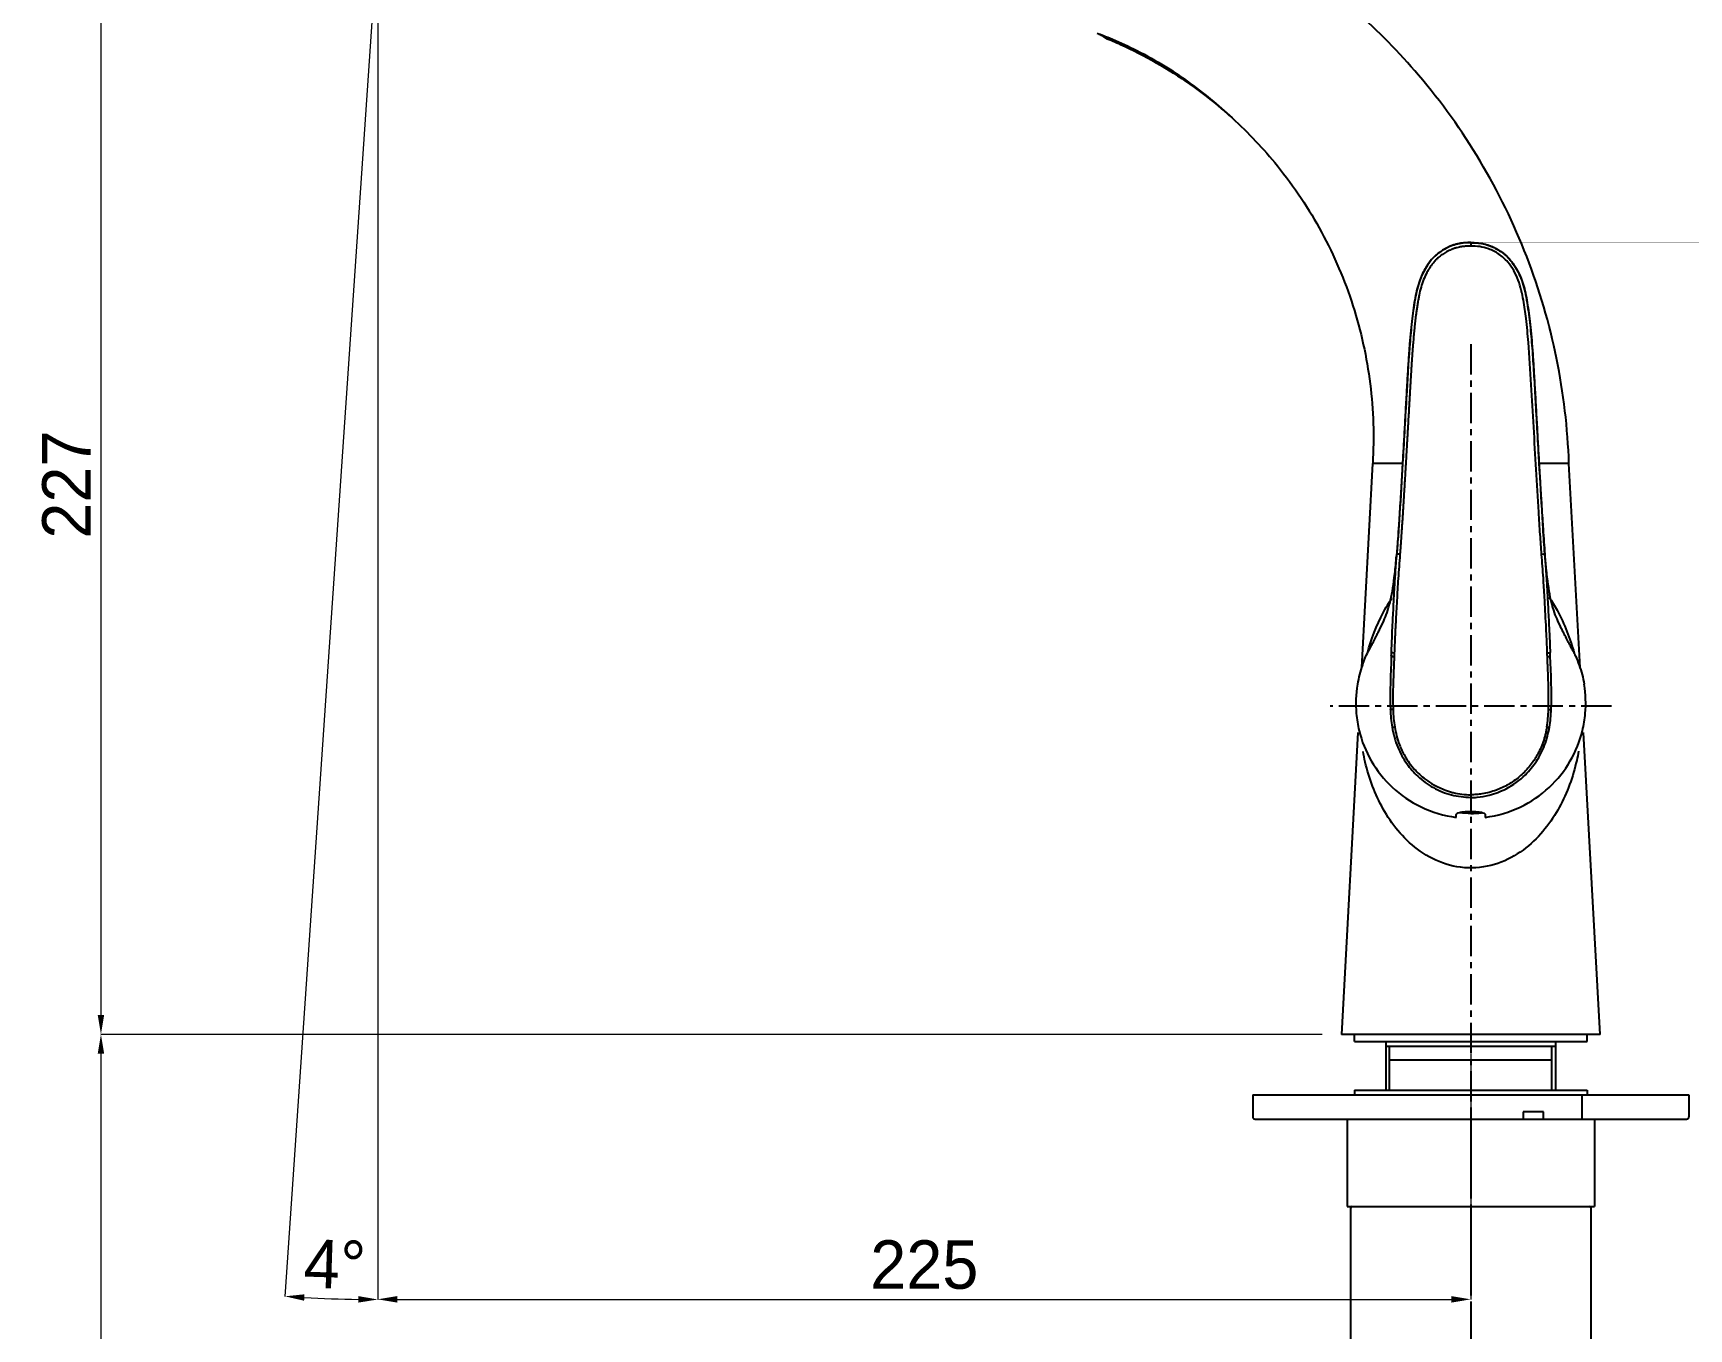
# Model space of a CAD drawing. Extents: x 0 to 1128, y 0 to 827.
# Drawn here: x 423.7 to 765.3, y 277.7 to 545.1 of the extents above; entities that cross this region are included whole.
import ezdxf

# ---------------------------------------------------------------- set-up
doc = ezdxf.new("R2010")
doc.units = 0
doc.header["$LTSCALE"] = 10
doc.header["$MEASUREMENT"] = 0
doc.header["$PDMODE"] = 3
doc.header["$PDSIZE"] = -10
doc.linetypes.add('CENTER', pattern=[2, 1.25, -0.25, 0.25, -0.25])
doc.layers.get('0').update_dxf_attribs({"linetype": 'CONTINUOUS'})
doc.layers.get('DEFPOINTS').update_dxf_attribs({"linetype": 'CONTINUOUS'})
for name, color, linetype in [('1', 7, 'CONTINUOUS'), ('DEF_LAYER_ASSEM_MEMBER', 7, 'CONTINUOUS'), ('Layer3', 2, 'CONTINUOUS')]:
    doc.layers.add(name, color=color, linetype=linetype)
doc.layers.add('외형선', color=3, linetype='CONTINUOUS', lineweight=35)
doc.styles.add('Daelim Dimension', font='')
doc.styles.get('Daelim Dimension').set_extended_font_data('나눔고딕')
doc.dimstyles.new('DEFAULT', dxfattribs={"dimscale": 2, "dimtxt": 2, "dimasz": 2, "dimexe": 0, "dimexo": 2, "dimgap": 1, "dimtad": 1, "dimdec": 0, "dimzin": 9, "dimdsep": 46, "dimtxsty": 'Daelim Dimension', "dimcen": 0.5, "dimclrd": 5, "dimclre": 5, "dimclrt": 256, "dimadec": 1, "dimazin": 0, "dimtfac": 1, "dimtdec": 0, "dimtix": 1, "dimtmove": 0, "dimatfit": 3, "dimfxl": 1, "dimtolj": 1, "dimtzin": 1, "dimlwd": 9, "dimlwe": 9, "dimarcsym": 0})

# ---------------------------------------------------------------- blocks, each defined once
blk = doc.blocks.new('*D0')
at = {"color": 5, "lineweight": 9, "ltscale": 0.5, "transparency": 16777216}
for p, q in [((494.78, 561.36), (494.78, 283.79)), ((720.29, 334.47), (720.29, 283.79)), ((498.78, 283.79), (716.29, 283.79))]:
    blk.add_line(p, q, dxfattribs=at)
at = {"color": 5, "ltscale": 0.5, "transparency": 16777216}
for points in [[(498.78, 284.46), (498.78, 283.12), (494.78, 283.79)], [(716.29, 284.46), (716.29, 283.12), (720.29, 283.79)]]:
    blk.add_solid(points, dxfattribs=at)
at = {"layer": 'DEFPOINTS', "color": 0, "ltscale": 0.5, "transparency": 16777216}
for p in [(494.78, 565.36), (720.29, 338.47), (720.29, 283.79)]:
    blk.add_point(p, dxfattribs=at)
at = {"color": 7, "ltscale": 0.5, "transparency": 16777216, "insert": (607.54, 290.9), "char_height": 10, "attachment_point": 5, "style": 'Daelim Dimension'}
blk.add_mtext('\\A1;225', dxfattribs=at)
blk = doc.blocks.new('*D2')
at = {"color": 5, "lineweight": 9, "ltscale": 0.5, "transparency": 16777216}
for p, q in [((490.78, 565.36), (437.66, 565.36)), ((437.66, 561.36), (437.66, 342.47)), ((689.62, 338.47), (437.66, 338.47))]:
    blk.add_line(p, q, dxfattribs=at)
at = {"color": 5, "ltscale": 0.5, "transparency": 16777216}
for points in [[(436.99, 561.36), (438.32, 561.36), (437.66, 565.36)], [(436.99, 342.47), (438.32, 342.47), (437.66, 338.47)]]:
    blk.add_solid(points, dxfattribs=at)
at = {"layer": 'DEFPOINTS', "color": 0, "ltscale": 0.5, "transparency": 16777216}
for p in [(494.78, 565.36), (437.66, 338.47), (693.62, 338.47)]:
    blk.add_point(p, dxfattribs=at)
at = {"color": 7, "ltscale": 0.5, "transparency": 16777216, "insert": (430.53, 451.91), "char_height": 10, "attachment_point": 5, "rotation": 90, "style": 'Daelim Dimension'}
blk.add_mtext('\\A1;227', dxfattribs=at)
blk = doc.blocks.new('*D3')
at = {"color": 5, "lineweight": 9, "ltscale": 0.5, "transparency": 16777216}
for p, q in [((494.51, 561.37), (475.63, 284.41)), ((494.78, 557.36), (494.78, 283.76))]:
    blk.add_line(p, q, dxfattribs=at)
blk.add_arc((494.78, 565.36), 281.6, 266.9139, 269.1861, dxfattribs=at)
at = {"color": 5, "ltscale": 0.5, "transparency": 16777216}
for points in [[(479.58, 283.5), (479.66, 284.83), (475.63, 284.41)], [(490.79, 284.45), (490.78, 283.12), (494.78, 283.76)]]:
    blk.add_solid(points, dxfattribs=at)
at = {"layer": 'DEFPOINTS', "color": 0, "ltscale": 0.5, "transparency": 16777216}
for p in [(494.78, 565.36), (494.78, 565.36), (494.85, 566.31), (494.78, 561.36), (482.01, 284.05)]:
    blk.add_point(p, dxfattribs=at)
at = {"color": 7, "ltscale": 0.5, "transparency": 16777216, "insert": (485.93, 291.03), "char_height": 10, "attachment_point": 5, "rotation": 358.1516, "style": 'Daelim Dimension'}
blk.add_mtext('\\A1;4%%D', dxfattribs=at)
blk = doc.blocks.new('*D5')
at = {"color": 5, "lineweight": 9, "ltscale": 0.5, "transparency": 16777216}
for p, q in [((461.3, 338.47), (437.66, 338.47)), ((437.66, 334.47), (437.66, 120.15)), ((670.79, 116.15), (437.66, 116.15))]:
    blk.add_line(p, q, dxfattribs=at)
at = {"color": 5, "ltscale": 0.5, "transparency": 16777216}
for points in [[(436.99, 334.47), (438.32, 334.47), (437.66, 338.47)], [(436.99, 120.15), (438.32, 120.15), (437.66, 116.15)]]:
    blk.add_solid(points, dxfattribs=at)
at = {"layer": 'DEFPOINTS', "color": 0, "ltscale": 0.5, "transparency": 16777216}
for p in [(465.3, 338.47), (437.66, 116.15), (674.79, 116.15)]:
    blk.add_point(p, dxfattribs=at)
at = {"color": 7, "ltscale": 0.5, "transparency": 16777216, "insert": (430.23, 227.31), "char_height": 10, "attachment_point": 5, "rotation": 90, "style": 'Daelim Dimension'}
blk.add_mtext('\\A1;540', dxfattribs=at)

msp = doc.modelspace()

# ---------------------------------------------------------------- linework, layer by layer
at = {"color": 1, "linetype": 'CENTER', "ltscale": 0.5}
for p, q in [((720.29, 480.86), (720.29, 101.77)), ((749.31, 406.21), (691.28, 406.21))]:
    msp.add_line(p, q, dxfattribs=at)
at = {"ltscale": 0.5}
for p, q in [((746.97, 338.47), (693.62, 338.47)), ((744.29, 338.47), (696.29, 338.47))]:
    msp.add_line(p, q, dxfattribs=at)
at = {"color": 0}
for p, q in [((675.29, 325.97), (765.29, 325.97)), ((743.29, 320.97), (743.29, 325.97)), ((735.29, 322.47), (731.09, 322.47)), ((731.09, 322.47), (731.09, 320.97)), ((735.29, 320.97), (735.29, 322.47)), ((675.79, 320.97), (764.79, 320.97))]:
    msp.add_line(p, q, dxfattribs=at)
at = {"layer": '1', "color": 7, "linetype": 'Continuous'}
for p, q in [((644.9, 544.09), (645, 544.36)), ((700.04, 456.25), (697.75, 414.14)), ((706.28, 456.25), (700.04, 456.25)), ((704.72, 456.25), (704.72, 456.25)), ((740.54, 456.25), (734.36, 456.25)), ((735.88, 456.25), (735.88, 456.25)), ((742.84, 414.14), (740.54, 456.25)), ((735.2, 442.86), (735.2, 442.86)), ((697.02, 400.77), (693.62, 338.47)), ((746.97, 338.47), (743.57, 400.77))]:
    msp.add_line(p, q, dxfattribs=at)
for radius, start, end in [(24.02, 148.0899, 149.3609), (24.02, 29.8859, 30.3804), (24.02, 26.8311, 29.4408), (22.15, 270, 275.7457)]:
    msp.add_arc((720.29, 406.21), radius, start, end, dxfattribs=at)
at = {"layer": '1', "color": 7, "linetype": 'Continuous', "extrusion": (0, 0, -1)}
msp.add_arc((-720.29, 406.21), 22.15, 270, 275.8212, dxfattribs=at)
at = {"layer": '1', "color": 7, "linetype": 'Continuous'}
for points, knots in [([(740.55, 456.25), (740.31, 463.54), (738.59, 478.09), (732.4, 499.18), (722.77, 518.94), (710.65, 535.86), (701.2, 545.48), (696.6, 549.54)], [0, 0, 0, 0, 0.206542, 0.413084, 0.619627, 0.826169, 1, 1, 1, 1]), ([(643.21, 545.06), (644.06, 544.75), (646.59, 543.77), (651.06, 541.71), (656.47, 538.78), (661.79, 535.25), (666.64, 531.47), (669.63, 528.88), (671.06, 527.56)], [0, 0, 0, 0, 0.081831, 0.243618, 0.441668, 0.632699, 0.818149, 1, 1, 1, 1]), ([(644.9, 544.09), (644.9, 544.09), (644.84, 544.13), (644.63, 544.27), (644.47, 544.38), (644.06, 544.63), (643.8, 544.78), (643.5, 544.94), (643.49, 544.95), (643.48, 544.95)], [0, 0, 0, 0, 0.327993, 0.327993, 0.65521, 0.65521, 0.989244, 0.989244, 1, 1, 1, 1]), ([(644.9, 544.09), (645.96, 543.65), (649.53, 542.1), (655.45, 539.07), (662.43, 534.64), (667.49, 530.71), (670.24, 528.3), (670.91, 527.7)], [0, 0, 0, 0, 0.11125, 0.37831, 0.64537, 0.912429, 1, 1, 1, 1]), ([(671.06, 527.56), (674.41, 524.51), (681.32, 517.2), (689.97, 504.21), (696.46, 488.96), (700.03, 472.78), (700.38, 461.74), (700.05, 456.25)], [0, 0, 0, 0, 0.170721, 0.378041, 0.585361, 0.79268, 1, 1, 1, 1]), ([(720.29, 501.82), (719.6, 501.8), (717.96, 501.75), (715.37, 500.9), (713.11, 499.4), (711.26, 497.22), (709.79, 494.46), (708.96, 491.31), (708.51, 488.46), (708.1, 485.37), (707.56, 479.64), (707.15, 472.39), (706.69, 464.45), (706.24, 456.42), (705.72, 447.5), (705.26, 440.81), (705.04, 437.63)], [0, 0, 0, 0, 0.029123, 0.06931, 0.114068, 0.141997, 0.189818, 0.245452, 0.279254, 0.312705, 0.377701, 0.52345, 0.620985, 0.714715, 0.864336, 1, 1, 1, 1]), ([(720.29, 501.85), (720.09, 501.85), (719.69, 501.84), (719.08, 501.81), (718.48, 501.75), (717.89, 501.65), (717.28, 501.51), (716.62, 501.31), (715.88, 501.03), (715.06, 500.64), (714.2, 500.13), (713.34, 499.49), (712.51, 498.72), (711.75, 497.81), (711.03, 496.75), (710.35, 495.51), (709.74, 494.06), (709.21, 492.38), (708.8, 490.49), (708.48, 488.43), (708.18, 486.2), (707.91, 483.73), (707.66, 480.94), (707.44, 477.86), (707.22, 474.45), (707, 470.51), (706.77, 466.29), (706.55, 462.24), (706.33, 458.38), (706.13, 454.91), (705.95, 451.72), (705.77, 448.79), (705.6, 446.13), (705.48, 444.19), (705.41, 443.13), (705.39, 442.84)], [0, 0, 0, 0, 0.030879, 0.061759, 0.092638, 0.123518, 0.154398, 0.185278, 0.216157, 0.247037, 0.277917, 0.308796, 0.339676, 0.370556, 0.401435, 0.432315, 0.463195, 0.494074, 0.524954, 0.555834, 0.586713, 0.617593, 0.648473, 0.679353, 0.710232, 0.741112, 0.771992, 0.802871, 0.833751, 0.864631, 0.89551, 0.92639, 0.95727, 0.988149, 1, 1, 1, 1]), ([(720.29, 501.13), (720, 501.12), (719.42, 501.12), (718.73, 501.04), (718.25, 500.98), (717.87, 500.91), (717.51, 500.82), (717.19, 500.73), (716.95, 500.66), (716.74, 500.59), (716.54, 500.52), (716.41, 500.46), (716.31, 500.42), (716.12, 500.35), (715.77, 500.19), (715.31, 499.95), (714.85, 499.69), (714.5, 499.46), (714.21, 499.25), (713.94, 499.04), (713.6, 498.77), (713.22, 498.4), (712.77, 497.96), (712.37, 497.46), (711.99, 496.93), (711.61, 496.36), (710.83, 494.98), (710.12, 493.16), (709.68, 491.27), (709.46, 490.14), (709.32, 489.25), (709.17, 488.36), (709.07, 487.65), (709.01, 487.15), (708.95, 486.69), (708.88, 486.14), (708.81, 485.51), (708.72, 484.73), (708.62, 483.72), (708.5, 482.43), (708.41, 481.42), (708.35, 480.75), (708.33, 480.47), (708.31, 480.19), (708.29, 479.92), (708.27, 479.67), (708.25, 479.43), (708.23, 479.19), (708.22, 478.95), (708.2, 478.74), (708.19, 478.53), (708.17, 478.33), (708.16, 478.13), (708.14, 477.94), (708.14, 477.76), (708.12, 477.58), (708.11, 477.39), (708.09, 477.19), (708.08, 476.97), (708.07, 476.75), (708.05, 476.52), (708.04, 476.3), (708.02, 476.07), (708.01, 475.84), (707.99, 475.62), (707.98, 475.4), (707.97, 475.2), (707.96, 475), (707.94, 474.75), (707.93, 474.46), (707.91, 474.16), (707.89, 473.89), (707.87, 473.66), (707.87, 473.44), (707.85, 473.22), (707.84, 473.01), (707.82, 472.73), (707.81, 472.48), (707.79, 472.25), (707.78, 472.08), (707.78, 471.91), (707.76, 471.73), (707.75, 471.56), (707.74, 471.34), (707.72, 471.06), (707.71, 470.78), (707.69, 470.49), (707.68, 470.18), (707.66, 469.86), (707.64, 469.52), (707.62, 469.16), (707.59, 468.8), (707.57, 468.42), (707.55, 468.01), (707.53, 467.59), (707.5, 467.14), (707.48, 466.68), (707.44, 466.2), (707.42, 465.8), (707.4, 465.47), (707.38, 465.14), (707.37, 464.8), (707.35, 464.45), (707.33, 464.16), (707.31, 463.82), (707.28, 463.32), (707.25, 462.81), (707.22, 462.32), (707.2, 461.83), (707.16, 461.25), (707.12, 460.56), (707.08, 459.91), (707.05, 459.29), (707.02, 458.72), (706.99, 458.2), (706.96, 457.7), (706.93, 457.16), (706.89, 456.59), (706.86, 456.08), (706.84, 455.67), (706.82, 455.38), (706.81, 455.19), (706.8, 455.05), (706.79, 454.84), (706.77, 454.5), (706.74, 453.97), (706.7, 453.33), (706.66, 452.6), (706.62, 451.92), (706.59, 451.4), (706.57, 451.02), (706.55, 450.74), (706.53, 450.46), (706.51, 450.18), (706.5, 449.91), (706.49, 449.64), (706.47, 449.36), (706.45, 449.09), (706.43, 448.82), (706.42, 448.55), (706.4, 448.28), (706.38, 448.01), (706.36, 447.75), (706.35, 447.48), (706.34, 447.19), (706.31, 446.89), (706.29, 446.59), (706.28, 446.28), (706.26, 445.93), (706.23, 445.54), (706.2, 445.1), (706.17, 444.66), (706.15, 444.23), (706.12, 443.8), (706.08, 443.37), (706.06, 442.95), (706.03, 442.51), (706, 442.02), (705.96, 441.47), (705.92, 440.91), (705.88, 440.37), (705.84, 439.76), (705.79, 439.08), (705.73, 438.29), (705.69, 437.77), (705.67, 437.51)], [0, 0, 0, 0, 0.012453, 0.025037, 0.02965, 0.03343, 0.041648, 0.045244, 0.047914, 0.052294, 0.054948, 0.056982, 0.058217, 0.059569, 0.065928, 0.074404, 0.081797, 0.088682, 0.092744, 0.097023, 0.103386, 0.111234, 0.120009, 0.130259, 0.138583, 0.148367, 0.159449, 0.206741, 0.231504, 0.242993, 0.256093, 0.270309, 0.281799, 0.286787, 0.292051, 0.301755, 0.310661, 0.319306, 0.335459, 0.354323, 0.375105, 0.379184, 0.383115, 0.387249, 0.391225, 0.394751, 0.39812, 0.401631, 0.405063, 0.40813, 0.410998, 0.41395, 0.416908, 0.41964, 0.422162, 0.42465, 0.42721, 0.430283, 0.433467, 0.436632, 0.439795, 0.443047, 0.446389, 0.449753, 0.452946, 0.455892, 0.458845, 0.461841, 0.464558, 0.469488, 0.474292, 0.477635, 0.480988, 0.484102, 0.487233, 0.490263, 0.493194, 0.499319, 0.501127, 0.502944, 0.506675, 0.508535, 0.510402, 0.514249, 0.51808, 0.522162, 0.526246, 0.530736, 0.53538, 0.540275, 0.545372, 0.550611, 0.555967, 0.561663, 0.568001, 0.574351, 0.581074, 0.587804, 0.594825, 0.598286, 0.601868, 0.60931, 0.612773, 0.616709, 0.621754, 0.62743, 0.638351, 0.643556, 0.648735, 0.659201, 0.668836, 0.678409, 0.687031, 0.695343, 0.702875, 0.709439, 0.717098, 0.726171, 0.733667, 0.739296, 0.743766, 0.746299, 0.747343, 0.749704, 0.755294, 0.762147, 0.772376, 0.782919, 0.793422, 0.801584, 0.805587, 0.809686, 0.813691, 0.817611, 0.821545, 0.825498, 0.829416, 0.833295, 0.837164, 0.841046, 0.844945, 0.848834, 0.852631, 0.856403, 0.86047, 0.864949, 0.869393, 0.873589, 0.8783, 0.884188, 0.890671, 0.89698, 0.903124, 0.909343, 0.915539, 0.921513, 0.927663, 0.934709, 0.942683, 0.951053, 0.9591, 0.965938, 0.977389, 0.988588, 1, 1, 1, 1]), ([(720.29, 501.85), (720.49, 501.85), (720.9, 501.84), (721.51, 501.81), (722.11, 501.75), (722.7, 501.65), (723.3, 501.51), (723.96, 501.31), (724.71, 501.03), (725.53, 500.64), (726.39, 500.13), (727.25, 499.49), (728.07, 498.72), (728.84, 497.81), (729.56, 496.75), (730.23, 495.51), (730.85, 494.06), (731.37, 492.38), (731.78, 490.49), (732.11, 488.43), (732.41, 486.2), (732.68, 483.73), (732.92, 480.94), (733.15, 477.86), (733.36, 474.45), (733.58, 470.51), (733.82, 466.29), (734.04, 462.24), (734.25, 458.38), (734.45, 454.91), (734.64, 451.72), (734.82, 448.79), (734.98, 446.13), (735.11, 444.19), (735.18, 443.13), (735.2, 442.84)], [0, 0, 0, 0, 0.03088, 0.061759, 0.092639, 0.123519, 0.154398, 0.185278, 0.216158, 0.247037, 0.277917, 0.308797, 0.339676, 0.370556, 0.401436, 0.432315, 0.463195, 0.494075, 0.524954, 0.555834, 0.586714, 0.617593, 0.648473, 0.679353, 0.710232, 0.741112, 0.771992, 0.802871, 0.833751, 0.864631, 0.89551, 0.92639, 0.95727, 0.988149, 1, 1, 1, 1]), ([(720.29, 501.82), (720.71, 501.81), (721.57, 501.8), (723.21, 501.56), (725.21, 500.86), (727.38, 499.48), (729.28, 497.32), (730.84, 494.33), (731.66, 491.15), (732.1, 488.25), (732.51, 485.15), (732.88, 481.15), (733.22, 476.2), (733.48, 471.72), (733.7, 467.75), (733.96, 463.31), (734.36, 456.26), (734.8, 448.77), (735.18, 442.72), (735.39, 439.68), (735.49, 438.29), (735.54, 437.63)], [0, 0, 0, 0, 0.017476, 0.03662, 0.069951, 0.106647, 0.144208, 0.190729, 0.248347, 0.282728, 0.315521, 0.380847, 0.453591, 0.525997, 0.570921, 0.622247, 0.714403, 0.870354, 0.940592, 0.971805, 1, 1, 1, 1]), ([(734.91, 437.51), (734.81, 438.88), (734.59, 441.79), (734.22, 447.62), (733.61, 457.91), (732.95, 469.59), (732.33, 480), (731.77, 485.81), (731.29, 489.41), (730.74, 492.06), (729.9, 494.81), (728.45, 497.48), (726.14, 499.53), (724.14, 500.57), (722.14, 501.08), (720.91, 501.11), (720.29, 501.13)], [0, 0, 0, 0, 0.059523, 0.125805, 0.251534, 0.502877, 0.628484, 0.699517, 0.753876, 0.785006, 0.815982, 0.877391, 0.912301, 0.947232, 0.973495, 1, 1, 1, 1]), ([(706.29, 456.25), (706.18, 456.25), (704.19, 456.25), (701.1, 456.25), (700.05, 456.25), (700.05, 456.25)], [0, 0, 0, 0, 0.0262, 0.5131, 1, 1, 1, 1]), ([(740.55, 456.25), (740.55, 456.25), (739.5, 456.25), (736.41, 456.25), (734.42, 456.25), (734.32, 456.25)], [0, 0, 0, 0, 0.487041, 0.973969, 1, 1, 1, 1]), ([(735.91, 434.08), (735.88, 434.35), (735.81, 435.07), (735.69, 436.29), (735.54, 438.03), (735.37, 440.23), (735.26, 441.95), (735.2, 442.86)], [0, 0, 0, 0, 0.098296, 0.257939, 0.422804, 0.69344, 1, 1, 1, 1]), ([(703.93, 417.28), (703.93, 417.51), (703.96, 418.14), (704.01, 419.44), (704.08, 421.3), (704.18, 423.39), (704.29, 425.58), (704.41, 427.85), (704.56, 430.62), (704.72, 433.23), (704.89, 435.67), (704.99, 436.95), (705.04, 437.63)], [0, 0, 0, 0, 0.03411, 0.092993, 0.193509, 0.307957, 0.402587, 0.516252, 0.641826, 0.810908, 0.900857, 1, 1, 1, 1]), ([(705.67, 437.51), (705.55, 435.84), (705.3, 432.66), (705.04, 427.97), (704.82, 423.97), (704.64, 420.37), (704.56, 418.27), (704.51, 417.16)], [0, 0, 0, 0, 0.244987, 0.468202, 0.689592, 0.836013, 1, 1, 1, 1]), ([(736.07, 417.16), (736.03, 418.28), (735.96, 420.2), (735.76, 424.04), (735.54, 428.08), (735.26, 432.94), (735.04, 435.88), (734.91, 437.51)], [0, 0, 0, 0, 0.165061, 0.284489, 0.567811, 0.760349, 1, 1, 1, 1]), ([(735.58, 437.63), (735.58, 437.63), (735.57, 437.63), (735.55, 437.63), (735.54, 437.63)], [0, 0, 0, 0, 0.499904, 1, 1, 1, 1]), ([(735.54, 437.63), (735.62, 436.62), (735.73, 435.18), (735.85, 433.32), (735.94, 432.03), (736.01, 430.77), (736.09, 429.33), (736.22, 426.9), (736.37, 424.09), (736.54, 420.61), (736.61, 418.54), (736.66, 417.28)], [0, 0, 0, 0, 0.147517, 0.212735, 0.273141, 0.337361, 0.398383, 0.485479, 0.694966, 0.812589, 1, 1, 1, 1]), ([(735.98, 433.54), (735.94, 433.86), (735.87, 434.5), (735.75, 435.63), (735.68, 436.45), (735.64, 436.93)], [0, 0, 0, 0, 0.292443, 0.587127, 1, 1, 1, 1]), ([(702.49, 424.18), (702.98, 425.32), (703.42, 426.63), (704.1, 429.63), (704.36, 431.4), (704.61, 433.54)], [0, 0, 0, 0, 0.5, 0.5, 1, 1, 1, 1]), ([(738.09, 424.18), (737.61, 425.32), (737.16, 426.63), (736.48, 429.63), (736.22, 431.4), (735.98, 433.54)], [0, 0, 0, 0, 0.5, 0.5, 1, 1, 1, 1]), ([(698.96, 417.14), (699.74, 419.99), (700.79, 422.78), (702.77, 426.5), (703.37, 427.51), (704.02, 428.48)], [0.2150517, 0.2150517, 0.2150517, 0.2150517, 0.7837252, 0.7837252, 1, 1, 1, 1]), ([(736.42, 428.7), (737.03, 427.81), (737.58, 426.9), (739.66, 423.13), (740.8, 420.17), (741.62, 417.15)], [0, 0, 0, 0, 0.1821711, 0.1821711, 0.7426575, 0.7426575, 0.7426575, 0.7426575]), ([(699.42, 418.03), (699.46, 418.1), (699.53, 418.25), (699.77, 418.69), (700.17, 419.44), (700.67, 420.4), (701.14, 421.32), (701.42, 421.87), (701.55, 422.15)], [0, 0, 0, 0, 0.121952, 0.244105, 0.491888, 0.743285, 0.871842, 1, 1, 1, 1]), ([(741.17, 418.03), (741.13, 418.11), (741.04, 418.26), (740.78, 418.75), (740.35, 419.56), (739.84, 420.54), (739.44, 421.32), (739.21, 421.79), (739.09, 422.03), (739.03, 422.15)], [0, 0, 0, 0, 0.129974, 0.262914, 0.527715, 0.774933, 0.890219, 0.945897, 1, 1, 1, 1]), ([(697.93, 414.67), (698.11, 415.17), (698.3, 415.67), (698.7, 416.6), (698.9, 417.03), (699.11, 417.45)], [0, 0, 0, 0, 0.531845, 0.531845, 1, 1, 1, 1]), ([(703.9, 416.49), (703.9, 416.62), (703.91, 416.88), (703.92, 417.15), (703.93, 417.28)], [0, 0, 0, 0, 0.500061, 1, 1, 1, 1]), ([(741.47, 417.45), (741.62, 417.17), (741.75, 416.88), (742.17, 415.96), (742.43, 415.32), (742.66, 414.67)], [0, 0, 0, 0, 0.316714, 0.316714, 1, 1, 1, 1]), ([(704.48, 416.37), (704.47, 415.92), (704.43, 415), (704.36, 413.18), (704.27, 410.91), (704.21, 408.19), (704.25, 406.37), (704.27, 405.46)], [0, 0, 0, 0, 0.125276, 0.250499, 0.500709, 0.750522, 1, 1, 1, 1]), ([(736.32, 405.46), (736.34, 406.37), (736.38, 408.19), (736.32, 410.91), (736.23, 413.18), (736.15, 415), (736.12, 415.92), (736.1, 416.37)], [0, 0, 0, 0, 0.249478, 0.499291, 0.749501, 0.874724, 1, 1, 1, 1]), ([(703.7, 405.54), (703.73, 404.91), (703.79, 403.68), (703.96, 402.46), (704.05, 401.87)], [0, 0, 0, 0, 0.511354, 1, 1, 1, 1]), ([(704.27, 405.46), (704.29, 404.86), (704.35, 403.66), (704.51, 402.47), (704.6, 401.88)], [0, 0, 0, 0, 0.500633, 1, 1, 1, 1]), ([(735.99, 401.88), (736.07, 402.47), (736.24, 403.66), (736.29, 404.86), (736.32, 405.46)], [0, 0, 0, 0, 0.499364, 1, 1, 1, 1]), ([(736.54, 401.87), (736.63, 402.46), (736.8, 403.68), (736.85, 404.91), (736.88, 405.54)], [0, 0, 0, 0, 0.484372, 1, 1, 1, 1]), ([(697.26, 401.13), (697.79, 398.95), (698.62, 396.87), (700.91, 392.92), (702.37, 391.07), (707.52, 386.24), (712.18, 383.9), (717.29, 383.25)], [0, 0, 0, 0, 0.25, 0.25, 0.5, 0.5, 1, 1, 1, 1]), ([(704.05, 401.87), (704.19, 401.15), (704.46, 399.74), (705.17, 397.76), (706.03, 395.95), (707.04, 394.35), (708.13, 392.95), (709.86, 391.16), (712.51, 389.26), (716.27, 387.67), (718.95, 387.45), (720.29, 387.34)], [0, 0, 0, 0, 0.0937, 0.182801, 0.267211, 0.346892, 0.42186, 0.49218, 0.661481, 0.830632, 1, 1, 1, 1]), ([(704.6, 401.88), (704.71, 401.27), (704.95, 400.04), (705.61, 398.03), (706.74, 395.64), (708.21, 393.61), (709.71, 392.09), (711.01, 391), (712.4, 390.08), (713.82, 389.35), (714.92, 388.91), (715.87, 388.56), (717, 388.27), (718.47, 387.97), (719.68, 387.92), (720.29, 387.9)], [0, 0, 0, 0, 0.081111, 0.166231, 0.278339, 0.428318, 0.490954, 0.5582, 0.65068, 0.708117, 0.767156, 0.804906, 0.841011, 0.919961, 1, 1, 1, 1]), ([(735.99, 401.88), (735.94, 401.61), (735.85, 401.09), (735.61, 400.06), (735.24, 398.81), (734.67, 397.39), (734.11, 396.26), (733.6, 395.41), (733.06, 394.59), (732.33, 393.63), (731.37, 392.57), (729.99, 391.3), (728.46, 390.24), (726.84, 389.39), (725.52, 388.83), (724.11, 388.38), (722.72, 388.09), (721.45, 387.93), (720.68, 387.91), (720.29, 387.9)], [0, 0, 0, 0, 0.035595, 0.070732, 0.139632, 0.206815, 0.272558, 0.30499, 0.337152, 0.400699, 0.463263, 0.524831, 0.645422, 0.70524, 0.764705, 0.832102, 0.899241, 0.949624, 1, 1, 1, 1]), ([(720.29, 387.34), (720.73, 387.35), (722.02, 387.39), (724.52, 387.85), (728.02, 389.18), (731.38, 391.61), (733.95, 394.79), (735.71, 398.13), (736.26, 400.6), (736.54, 401.87)], [0, 0, 0, 0, 0.055846, 0.162432, 0.319411, 0.526766, 0.677577, 0.835348, 1, 1, 1, 1]), ([(723.29, 383.25), (728.39, 383.9), (732.98, 386.17), (739.97, 392.7), (742.26, 396.78), (743.33, 401.13)], [0, 0, 0, 0, 0.5, 0.5, 1, 1, 1, 1]), ([(742.54, 396.91), (742.42, 396.27), (742.29, 395.63), (741.39, 391.64), (740.23, 388.38), (736.87, 382.24), (734.66, 379.3), (730.15, 375.76), (728.47, 374.75), (724.72, 373.28), (722.66, 372.84), (718.43, 372.77), (716.37, 373.15), (712.55, 374.52), (710.82, 375.51), (706.23, 378.97), (703.97, 381.87), (700.5, 388.03), (699.3, 391.31), (698.52, 394.62)], [0, 0, 0, 0, 0.030851, 0.030851, 0.192376, 0.192376, 0.353901, 0.353901, 0.434663, 0.434663, 0.515426, 0.515426, 0.596188, 0.596188, 0.67695, 0.67695, 0.838475, 0.838475, 1, 1, 1, 1]), ([(717.29, 383.8), (717.29, 383.89), (717.35, 383.98), (717.58, 384.14), (717.75, 384.21), (718.19, 384.32), (718.45, 384.36), (719.03, 384.42), (719.35, 384.44), (719.68, 384.45), (719.88, 384.45), (720.09, 384.46), (720.29, 384.46)], [0, 0, 0, 0, 0.2215, 0.2215, 0.443412, 0.443412, 0.659335, 0.659335, 0.870633, 0.870633, 0.870633, 1, 1, 1, 1]), ([(720.29, 384.46), (720.63, 384.46), (720.96, 384.45), (721.59, 384.41), (721.89, 384.39), (722.41, 384.31), (722.63, 384.26), (722.99, 384.15), (723.13, 384.07), (723.26, 383.93), (723.29, 383.87), (723.29, 383.8)], [0, 0, 0, 0, 0.209819, 0.209819, 0.41962, 0.41962, 0.62971, 0.62971, 0.841857, 0.841857, 1, 1, 1, 1])]:
    msp.add_open_spline(points, degree=3, knots=knots, dxfattribs=at)
for points, degree in [([(720.29, 501.82), (720.29, 501.84), (720.29, 501.85), (720.29, 501.85)], 3), ([(705.39, 442.84), (705.26, 440.88), (705.13, 439.14), (705.01, 437.63)], 3), ([(735.2, 442.84), (735.2, 442.84), (735.2, 442.85), (735.2, 442.86)], 3), ([(735.2, 442.84), (735.33, 440.88), (735.45, 439.14), (735.58, 437.63)], 3), ([(705.01, 437.63), (704.95, 436.94)], 1), ([(705.01, 437.63), (705.02, 437.63), (705.03, 437.63), (705.04, 437.63)], 3), ([(735.54, 437.63), (735.52, 437.59), (735.23, 437.54), (734.91, 437.51)], 3), ([(735.64, 436.94), (735.58, 437.63)], 1), ([(704.61, 433.54), (704.74, 434.69), (704.86, 435.9), (704.97, 437.23)], 3), ([(704.61, 433.54), (704.61, 433.55), (704.62, 433.57), (704.62, 433.58)], 3), ([(735.97, 433.58), (735.97, 433.57), (735.97, 433.55), (735.98, 433.54)], 3), ([(701.55, 422.15), (701.85, 422.74), (702.17, 423.42), (702.49, 424.18)], 3), ([(739.03, 422.15), (738.74, 422.74), (738.42, 423.42), (738.09, 424.18)], 3), ([(699.57, 418.32), (699.09, 417.41)], 1), ([(704.51, 417.16), (704.25, 417.18), (704, 417.23), (703.93, 417.28)], 3), ([(704.51, 417.16), (704.5, 416.9), (704.49, 416.64), (704.48, 416.37)], 3), ([(736.1, 416.37), (736.09, 416.64), (736.08, 416.9), (736.07, 417.16)], 3), ([(736.69, 416.49), (736.68, 416.75), (736.67, 417.02), (736.66, 417.28)], 3), ([(741.49, 417.41), (741.01, 418.32)], 1), ([(697.93, 414.67), (697.47, 413.38), (697.13, 412.06), (696.9, 410.71)], 3), ([(703.9, 416.49), (703.77, 412.85), (703.57, 409.2), (703.7, 405.54)], 3), ([(736.1, 416.37), (736.36, 416.39), (736.61, 416.44), (736.69, 416.49)], 3), ([(736.88, 405.54), (737.02, 409.2), (736.82, 412.85), (736.69, 416.49)], 3), ([(742.66, 414.67), (743.11, 413.38), (743.46, 412.06), (743.68, 410.71)], 3), ([(696.9, 410.71), (696.55, 408.61), (696.51, 406.54), (696.67, 404.71)], 3), ([(743.92, 404.71), (744.08, 406.54), (744.03, 408.62), (743.68, 410.71)], 3), ([(696.67, 404.71), (696.77, 403.5), (696.97, 402.31), (697.26, 401.13)], 3), ([(743.33, 401.13), (743.62, 402.31), (743.81, 403.5), (743.92, 404.71)], 3), ([(704.05, 401.87), (704.14, 401.84), (704.36, 401.85), (704.6, 401.88)], 3), ([(735.99, 401.88), (736.22, 401.85), (736.45, 401.84), (736.54, 401.87)], 3), ([(698.52, 394.62), (698.35, 395.35), (698.2, 396.08), (698.06, 396.81)], 3), ([(717.29, 383.25), (717.29, 383.31), (717.29, 383.43), (717.29, 383.61), (717.29, 383.74), (717.29, 383.8)], 3), ([(723.29, 383.8), (723.29, 383.74), (723.29, 383.61), (723.29, 383.43), (723.29, 383.31), (723.29, 383.25)], 3)]:
    msp.add_open_spline(points, degree=degree, dxfattribs=at)
for points, weights in [([(720.29, 501.82), (720.29, 501.79), (720.29, 501.52), (720.29, 501.13)], [1.12719429583, 0.957602561244, 0.957601901393, 1.12719231628]), ([(705.67, 437.51), (705.31, 437.54), (705.07, 437.59), (705.04, 437.63)], [1.11242823236, 0.962524502093, 0.962523922548, 1.11242649373]), ([(736.07, 417.16), (736.37, 417.18), (736.58, 417.23), (736.66, 417.28)], [1.04467442046, 0.967644827238, 0.99022858385, 1.1124256903]), ([(704.48, 416.37), (704.2, 416.4), (703.98, 416.44), (703.9, 416.49)], [1.07340318358, 0.975529115107, 0.975532272243, 1.07341265498]), ([(704.27, 405.46), (704, 405.47), (703.8, 405.49), (703.7, 405.54)], [1.0621434144, 0.979284926847, 0.979285528536, 1.06214521947]), ([(736.32, 405.46), (736.58, 405.47), (736.79, 405.49), (736.88, 405.54)], [1.07340708865, 0.983310189904, 0.976149264845, 1.05192431347])]:
    msp.add_rational_spline(points, weights, degree=3, dxfattribs=at)
at = {"layer": 'DEF_LAYER_ASSEM_MEMBER', "color": 7, "linetype": 'Continuous'}
for p, q in [((696.29, 336.97), (696.29, 338.47)), ((744.29, 336.97), (744.29, 338.47)), ((696.29, 336.97), (744.29, 336.97)), ((702.79, 336.97), (702.79, 326.97)), ((737.79, 335.97), (702.79, 335.97)), ((737.79, 336.97), (737.79, 326.97))]:
    msp.add_line(p, q, dxfattribs=at)
at = {"layer": 'DEF_LAYER_ASSEM_MEMBER', "color": 2, "linetype": 'Continuous'}
for p, q in [((703.54, 326.97), (703.54, 335.97)), ((737.04, 326.97), (737.04, 335.97))]:
    msp.add_line(p, q, dxfattribs=at)
at = {"layer": 'DEF_LAYER_ASSEM_MEMBER', "color": 9, "linetype": 'Continuous'}
msp.add_line((736.79, 333.15), (703.54, 333.15), dxfattribs=at)
at = {"layer": 'Layer3', "color": 1, "linetype": 'CENTER'}
msp.add_line((720.29, 323.32), (720.29, 238.6), dxfattribs=at)
msp.add_line((720.29, 323.32), (720.29, 238.6), dxfattribs=at)
at = {"layer": '외형선', "color": 0, "linetype": 'ByBlock', "lineweight": -2, "ltscale": 6}
for p, q in [((675.29, 325.97), (675.29, 321.47)), ((696.29, 326.97), (696.29, 325.97)), ((696.29, 326.97), (744.29, 326.97)), ((744.29, 326.97), (744.29, 325.97)), ((765.29, 325.97), (765.29, 321.47)), ((694.79, 320.97), (694.79, 302.97)), ((745.79, 320.97), (745.79, 302.97)), ((694.79, 302.97), (745.79, 302.97)), ((695.54, 241.97), (695.54, 302.67)), ((695.84, 302.97), (697.94, 302.97)), ((701.04, 302.97), (739.54, 302.97)), ((742.64, 302.97), (744.74, 302.97)), ((745.04, 302.67), (745.04, 241.97))]:
    msp.add_line(p, q, dxfattribs=at)
for centre, radius, start, end in [((675.79, 321.47), 0.5, 180, 270), ((764.79, 321.47), 0.5, 270, 0), ((695.84, 302.67), 0.3, 90, 180), ((744.74, 302.67), 0.3, 0, 90)]:
    msp.add_arc(centre, radius, start, end, dxfattribs=at)

# ---------------------------------------------------------------- dimensions: what is measured, and where the dimension line sits
at = {"color": 5, "ltscale": 0.5}
for base, p1, p2, text, picture, middle in [((437.66, 338.47), (494.78, 565.36), (693.62, 338.47), '227', '*D2', (430.53, 451.91)), ((437.66, 116.15), (465.3, 338.47), (674.79, 116.15), '540', '*D5', (430.23, 227.31))]:
    dim = msp.add_linear_dim(base=base, p1=p1, p2=p2, angle=90, text=text, dimstyle='DEFAULT', override={"dimtxt": 5, "dimclrd": 5, "dimclre": 5, "dimclrt": 7}, dxfattribs=at)
    dim.commit()
    dim.dimension.update_dxf_attribs({"geometry": picture, "text_midpoint": middle})
dim = msp.add_angular_dim_2l(base=(482.01, 284.05), line1=((494.78, 561.36), (494.78, 565.36)), line2=((494.78, 565.36), (494.85, 566.31)), text='4%%D', dimstyle='DEFAULT', override={"dimtxt": 5, "dimclrd": 5, "dimclre": 5, "dimclrt": 7}, dxfattribs=at)
dim.commit()
dim.dimension.update_dxf_attribs({"geometry": '*D3', "text_midpoint": (485.7, 283.9), "dimtype": 130})
dim = msp.add_linear_dim(base=(720.29, 283.79), p1=(494.78, 565.36), p2=(720.29, 338.47), text='225', dimstyle='DEFAULT', override={"dimtxt": 5, "dimclrd": 5, "dimclre": 5, "dimclrt": 7}, dxfattribs=at)
dim.commit()
dim.dimension.update_dxf_attribs({"geometry": '*D0', "text_midpoint": (607.54, 290.9)})

doc.saveas('drawing.dxf')
